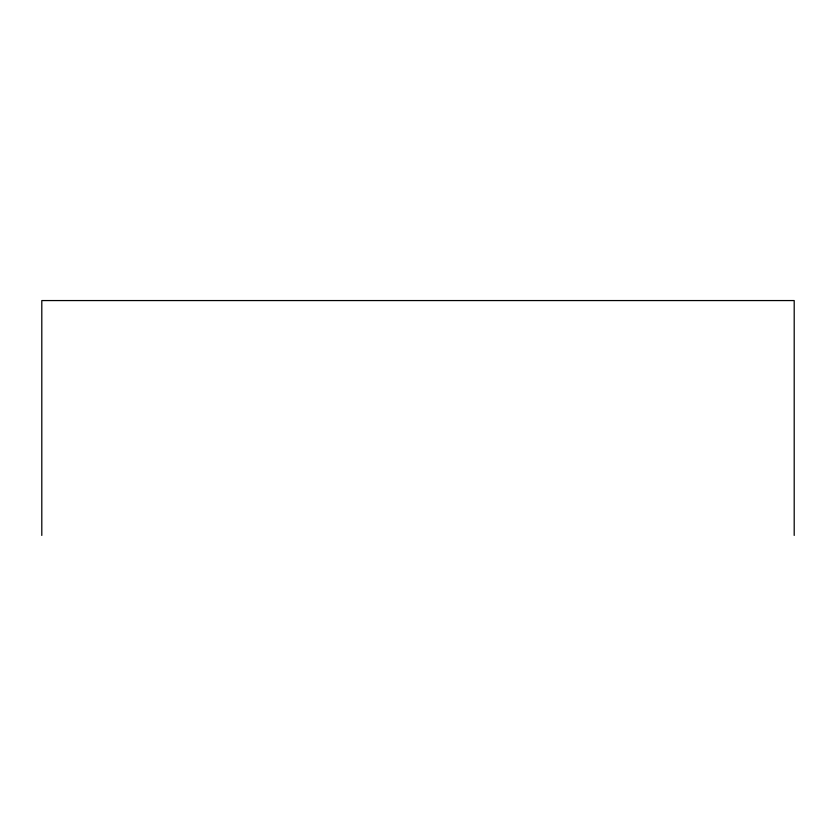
<?xml version="1.0" encoding="UTF-8"?>
<svg xmlns="http://www.w3.org/2000/svg" width="836" height="836" viewBox="0 0 836 836"><rect width="100%" height="100%" fill="white"/><g stroke="black" fill="none" stroke-linecap="round" stroke-linejoin="round"><path stroke-width="1.25" d="M794.2 535.437L794.2 300.563L41.8 300.563L41.8 535.437"/></g></svg>
